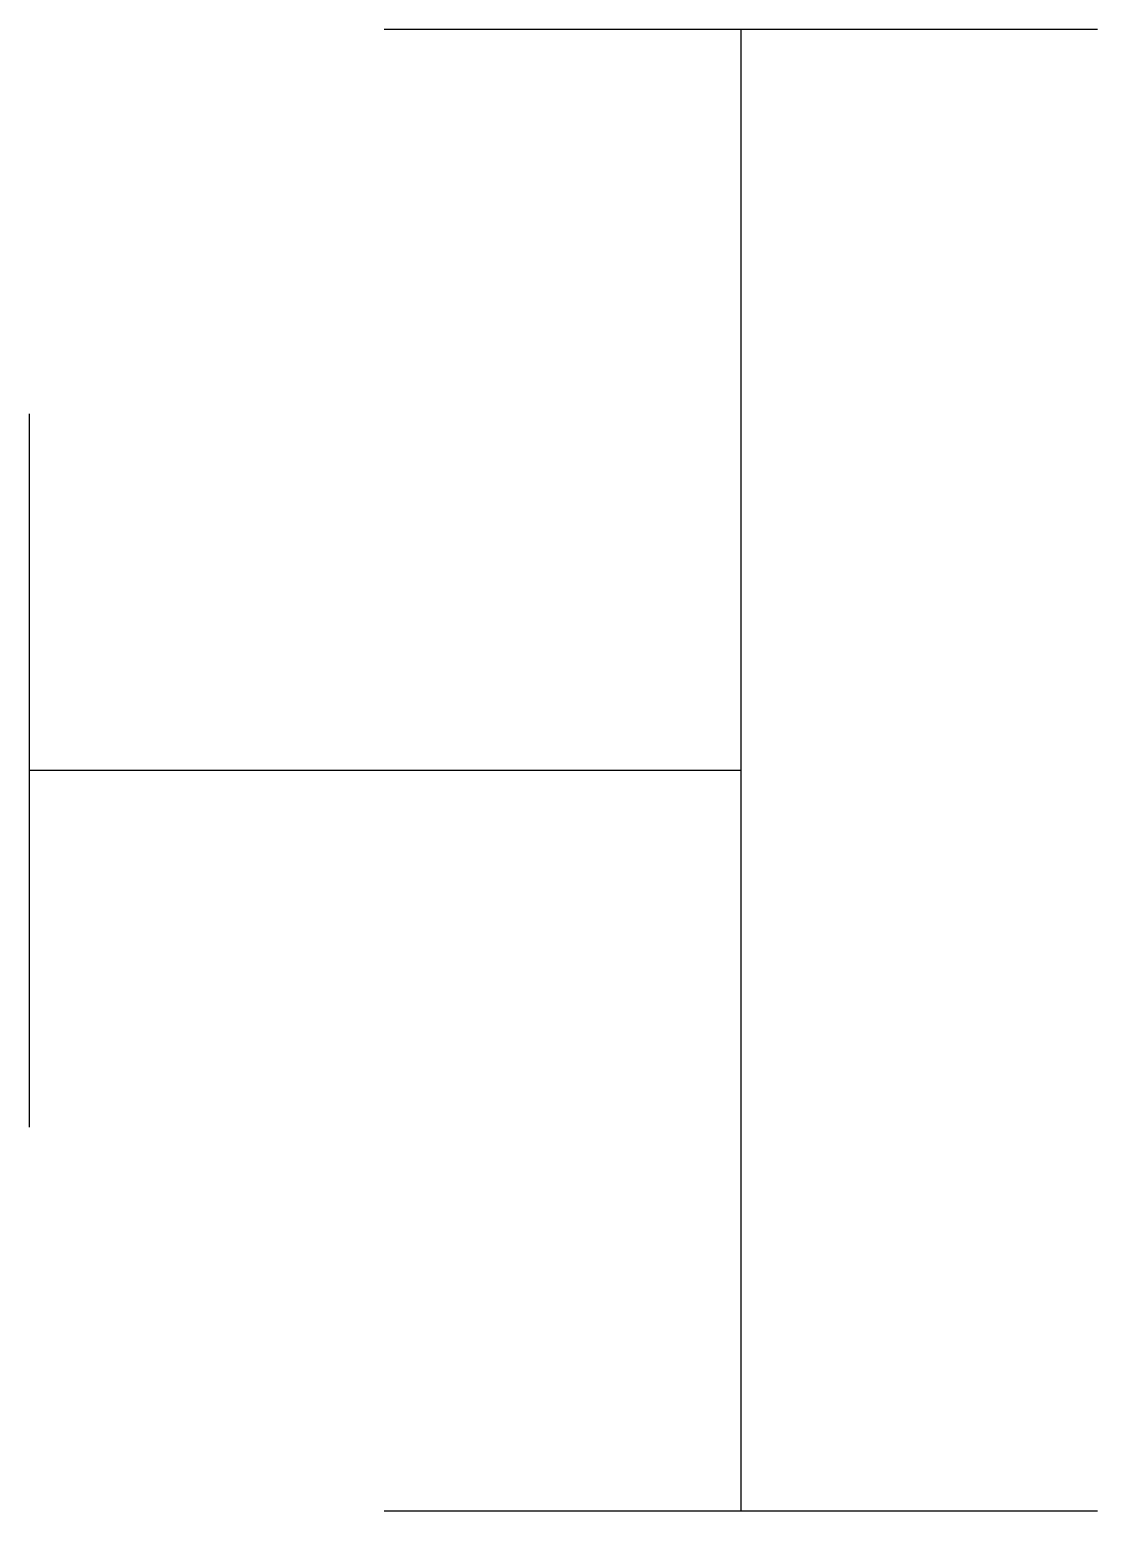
# Model space of a CAD drawing. Header units: millimetres. Extents: x 438 to 543, y 263 to 408.
import ezdxf

# ---------------------------------------------------------------- set-up
doc = ezdxf.new("R2010")
doc.units = ezdxf.units.MM
doc.layers.add('-소화(SP가지관)', color=3, linetype='Continuous')

# ---------------------------------------------------------------- blocks, each defined once
blk = doc.blocks.new('A$C1978247E')
at = {"color": 0}
for p, q in [((-45.13, 90), (45.13, 90)), ((0, 0), (0, 90)), ((-93.75, -45.13), (-93.75, 45.13)), ((93.75, -45.13), (93.75, 45.13)), ((93.75, 0), (-93.75, 0))]:
    blk.add_line(p, q, dxfattribs=at)

msp = doc.modelspace()

# ---------------------------------------------------------------- block references
at = {"layer": '-소화(SP가지관)', "color": 2, "ltscale": 0.25, "xscale": 0.773119999980927, "yscale": 0.773119999980927, "zscale": 0.773119999980927, "rotation": 90.00000000000006}
msp.add_blockref('A$C1978247E', (508.07, 335.13, 54985.43), dxfattribs=at)

doc.saveas('drawing.dxf')
